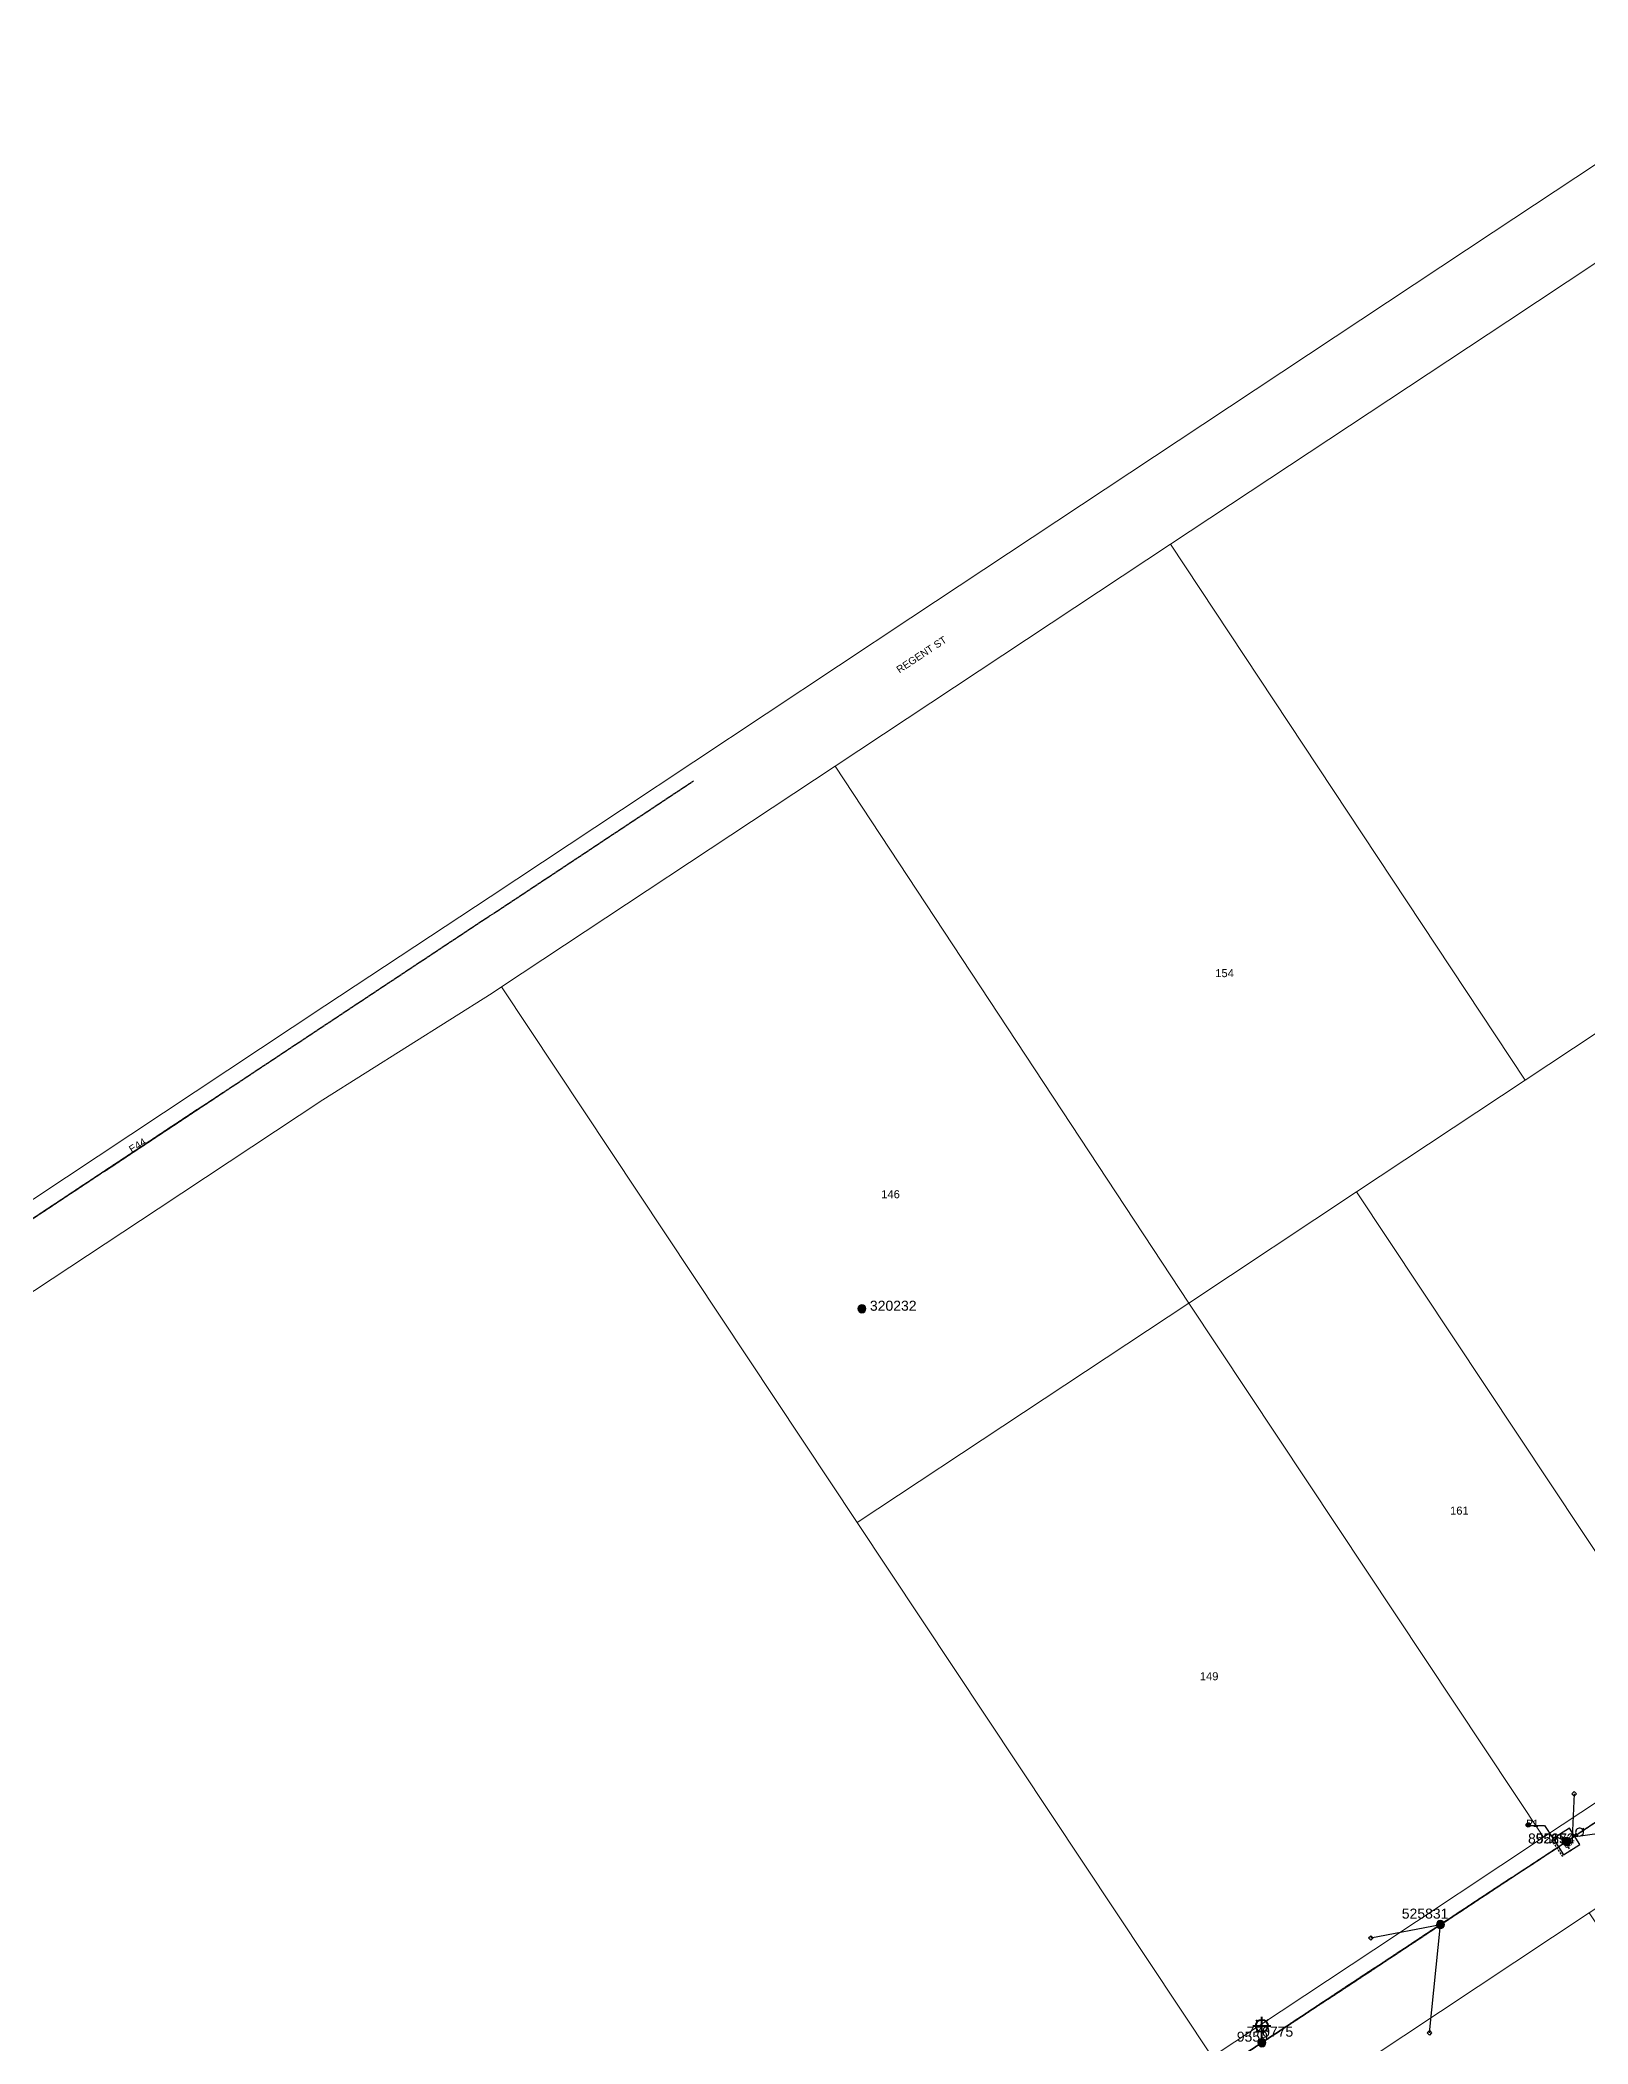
# Model space of a CAD drawing. Header units: metres. Extents: x 302064 to 305578, y 6265466 to 6271990.
# Drawn here: x 302998 to 303385, y 6271376 to 6271876 of the extents above; entities that cross this region are included whole.
import ezdxf
from ezdxf.enums import TextEntityAlignment as Align

# ---------------------------------------------------------------- set-up
doc = ezdxf.new("R2010")
doc.units = ezdxf.units.M
for name, pattern in [('Cable Exist OH', [1, 1, 0]), ('Cable Exist UG', [8.2, 4, -1.2, 1.8, -1.2]), ('DASHED', [0.75, 0.5, -0.25])]:
    doc.linetypes.add(name, pattern=pattern)
doc.layers.get('0').update_dxf_attribs({"color": 6})
for name, color, linetype in [('_User_LV_Exist', 7, 'Continuous'), ('Duct_SP_EXT', 7, 'Continuous'), ('Equip_SP_HV_EXT', 7, 'Continuous'), ('Equip_SP_LV_EXT', 7, 'Continuous'), ('Equip_SP_SL_EXT', 7, 'Continuous'), ('Mains_HV_EXT', 1, 'Continuous'), ('Mains_LV_EXT', 5, 'Continuous'), ('Mains_SL_EXT', 3, 'Continuous'), ('Services_SP_EXT', 7, 'Continuous'), ('SupportsOH_SP_TR_HV_LV_SL_EXT', 7, 'Continuous'), ('Trench_SP_EXT', 7, 'Continuous')]:
    doc.layers.add(name, color=color, linetype=linetype)
doc.layers.add('Cadastre Land Parcels_SP_EXT', color=7, linetype='Continuous', lineweight=5)
doc.layers.add('Cadastre Roads_SP_EXT', color=9, linetype='Continuous', lineweight=5)
doc.layers.add('UNKNOWN_FEATURES', color=1, linetype='DASHED', plot=False)
doc.styles.add('iecARIAL', font='arial.ttf', dxfattribs={"height": 2})
doc.styles.add('POLE_LABEL', font='arial.ttf')
doc.styles.get("Standard").update_dxf_attribs({"font": 'arial.ttf'})
doc.linetypes.add('Cable E UG', pattern='A,6,-0.5,["E",Standard,S=1.7,R=0,X=0.5,Y=-1],-2.9', length=9.4)

# ---------------------------------------------------------------- blocks, each defined once
blk = doc.blocks.new('LV_OH_LINKS_OPEN_EXT')
for p, q in [((-0.17, 4.97), (-0.17, 5.46)), ((0.17, 4.97), (0.17, 5.46)), ((-0.17, 3), (-0.17, 2.5)), ((0.17, 3), (0.17, 2.5))]:
    blk.add_line(p, q)
blk.add_lwpolyline([(0, 2.99, 1), (0, 4.98, 1)], format="xyb", close=True)
at = {"flags": 9}
for tag, p in [('ACTUAL_STATUS', (0, 0)), ('CONSTRUCTED_VOLTAGE', (0, -0.2)), ('OPERATING_VOLTAGE', (0, -0.6)), ('ORIENTATION', (0, -0.8)), ('OWNED_BY', (0, -1)), ('STATE', (0, -1.2)), ('SWITCH_TYPE', (0, -1.4)), ('NO_PHASES', (0, -0.4)), ('USAGE', (0, -1.6)), ('LEGEND', (0, -1.8)), ('NOTES', (0, -2))]:
    blk.add_attdef(tag, text='', height=0.2, dxfattribs=at).set_placement(p, align=Align.MIDDLE_LEFT)
at = {"flags": 1}
blk.add_attdef('Z', (0, 0), '', height=0.2, dxfattribs=at)
blk = doc.blocks.new('SL_LANTERN_EXT')
at = {"lineweight": 40}
for p, q in [((-1.46, 5.68), (-1.06, 5.28)), ((0, 1.97), (0, 6.47)), ((1.46, 5.68), (1.06, 5.28)), ((-2.25, 4.22), (2.25, 4.22)), ((-1.46, 2.76), (-1.06, 3.16)), ((0, 0), (0, 2.72)), ((1.46, 2.76), (1.06, 3.16))]:
    blk.add_line(p, q, dxfattribs=at)
blk.add_circle((0, 4.22), 1.5, dxfattribs=at)
at = {"style": 'iecARIAL', "flags": 8}
blk.add_attdef('ASSET_NUM', (1.5, 1.5), '', height=2.5, dxfattribs=at)
for tag, p, height, flags in [('OPERATING_VOLTAGE', (0.98, -1.65), 0.2, 9), ('ORIENTATION', (0.98, -1.85), 0.2, 9), ('OWNED_BY', (0.98, -2.05), 0.2, 9), ('STATE', (0.98, -2.25), 0.2, 9), ('CONSTRUCTED_VOLTAGE', (0.98, -0.65), 0.2, 9), ('CONTROL_TYPE', (0.98, -0.85), 0.2, 9), ('LANTERN_PURPOSE', (0.98, -1.05), 0.2, 9), ('LANTERN_TYPE', (0.98, -1.25), 0.2, 9), ('NO_PHASES', (0.98, -1.45), 0.2, 9), ('USAGE', (0.98, -2.45), 0.2, 9), ('CEXIST', (0.98, -2.65), 0.2, 9), ('CNEW', (0.98, -2.85), 0.2, 9), ('CNUMBER', (0.98, -3.05), 0.2, 9), ('CREMOVE', (0.98, -3.25), 0.2, 9), ('CREPLACE', (0.98, -3.45), 0.2, 9), ('LKINGHEIGHT', (0.98, -3.65), 0.2, 9), ('LBRACKET', (0.98, -3.85), 0.2, 9), ('LBRACKETVOCAB', (0.98, -4.05), 0.2, 9), ('LCATEGORY', (0.98, -4.25), 0.2, 9), ('LCHARGE1', (0.98, -4.45), 0.2, 9), ('LCHARGE1PERCENT', (0.98, -4.65), 0.2, 9), ('LCHARGE2', (0.98, -4.85), 0.2, 9), ('LCHARGE2PERCENT', (0.98, -5.05), 0.2, 9), ('LNUMBER', (2.18, -3.25), 2.5, 8), ('STREETNAME', (0.98, -9.25), 0.2, 9), ('SUBURB', (0.98, -9.45), 0.2, 1), ('LCHARGE3', (0.98, -5.25), 0.2, 9), ('LCHARGE3PERCENT', (0.98, -5.45), 0.2, 9), ('LEXIST', (0.98, -5.65), 0.2, 9), ('LLAMP', (0.98, -5.85), 0.2, 9), ('LLAMPVOCAB', (0.98, -6.05), 0.2, 9), ('LMAST', (0.98, -6.25), 0.2, 9), ('LMASTVOCAB', (0.98, -6.45), 0.2, 9), ('LNEW', (0.98, -6.65), 0.2, 9), ('LANTNUMBER', (0.98, -6.85), 0.2, 9), ('LOUTREACH', (0.98, -7.25), 0.2, 9), ('LOUTREACHVOCAB', (0.98, -7.45), 0.2, 9), ('LRATECODE', (0.98, -7.65), 0.2, 9), ('LREMOVE', (0.98, -7.85), 0.2, 9), ('LREPLACE', (0.98, -8.05), 0.2, 9), ('LTYPE', (0.98, -8.25), 0.2, 9), ('LTYPEVOCAB', (0.98, -8.45), 0.2, 9), ('LEGEND', (0.98, -8.65), 0.2, 9), ('LOCATION', (0.98, -8.85), 0.2, 9), ('NOTES', (0.98, -9.05), 0.2, 9)]:
    blk.add_attdef(tag, p, '', height=height, dxfattribs=dict(flags=flags))
blk = doc.blocks.new('CCP_EXT')
blk.add_wipeout([(0, 0.57), (0.57, 0), (0, -0.57), (-0.57, 0)])
blk.add_lwpolyline([(-0.57, 0), (0, 0.57), (0.57, 0), (0, -0.57), (-0.57, 0)])
at = {"flags": 1}
blk.add_attdef('Z', (0, 0), '', height=0.2, dxfattribs=at)
at = {"flags": 9}
for tag, p in [('CCP_TYPE', (0, 0)), ('CONSTRUCTED_VOLTAGE', (0, -0.2)), ('OPERATING_VOLTAGE', (0, -0.6)), ('ORIENTATION', (0, -0.8)), ('OWNED_BY', (0, -1)), ('STATE', (0, -1.8)), ('NO_PHASES', (0, -0.4)), ('USAGE', (0, -1.2)), ('LEGEND', (0, -1.4)), ('LIFE_SUPPORT', (0, -1.6)), ('NOTES', (0, -2))]:
    blk.add_attdef(tag, text='', height=0.2, dxfattribs=at).set_placement(p, align=Align.MIDDLE_LEFT)
blk = doc.blocks.new('POLE_EXT')
blk.add_hatch(color=256).paths.add_polyline_path([(-1, 0, 1), (1, 0, 1)])
blk.add_lwpolyline([(-1, 0, 1), (1, 0, 1)], format="xyb", close=True)
for tag, height, flags, p in [('pNumber', 2.5, 8, (-17.84, 2.07)), ('OWNED_BY', 0.2, 9, (1.35, -0.4)), ('SPECIAL_USE', 0.2, 9, (1.35, -0.8)), ('STATE', 0.2, 9, (1.35, -1)), ('cLV', 0.2, 9, (1.35, -1.4)), ('hDepth', 0.2, 9, (1.35, -1.6)), ('hDia', 0.2, 9, (1.35, -1.8)), ('cHV', 0.2, 9, (1.35, -2)), ('cLinedev', 0.2, 9, (1.35, -3.4)), ('pExisting', 0.2, 9, (1.35, -3.8)), ('pFooting', 0.2, 9, (1.35, -4.4)), ('pNew', 0.2, 9, (1.35, -4.6)), ('pRelocate', 0.2, 9, (1.35, -5)), ('PARENT', 0.2, 9, (1.35, -0.6)), ('USAGE', 0.2, 9, (1.35, -1.2)), ('LBRACKET', 0.2, 9, (1.35, -2.2)), ('LExisting', 0.2, 9, (1.35, -2.4)), ('LANTNUMBER', 0.2, 9, (1.35, -2.6)), ('LOther', 0.2, 9, (1.35, -2.8)), ('LRemove', 0.2, 9, (1.35, -3)), ('LEGEND', 0.2, 9, (1.35, -3.2)), ('LOCATION', 0.2, 9, (1.35, -3.6)), ('PFNUMBER', 0.2, 9, (1.35, -4)), ('NEWPFNUMBER', 0.2, 9, (1.35, -4.2)), ('pRemove', 0.2, 9, (1.35, -5.2)), ('pReplace', 0.2, 9, (1.35, -5.4)), ('pStay', 0.2, 9, (1.35, -5.6)), ('pType', 0.2, 9, (1.35, -5.8)), ('cspan', 0.2, 9, (1.35, -6)), ('STREETNAME', 0.2, 9, (1.35, -6.2)), ('SUBURB', 0.2, 9, (1.35, -6.4)), ('OPERATED_BY', 0.2, 9, (1.36, -7.01)), ('NOTES', 0.2, 9, (1.35, -6.6)), ('MAINTAINED_BY', 0.2, 9, (1.36, -6.81))]:
    blk.add_attdef(tag, text='', height=height, dxfattribs=dict(flags=flags)).set_placement(p, align=Align.MIDDLE_LEFT)
at = {"style": 'POLE_LABEL'}
for tag, height, flags, p in [('STRUCTURE_PLANT_NUMBER', 0.2, 9, (1.35, 0.03)), ('ASSET_NUM', 2.5, 8, (2, 2)), ('STREET_CODE', 0.2, 9, (1.35, -0.2))]:
    blk.add_attdef(tag, text='', height=height, dxfattribs=dict(at, flags=flags)).set_placement(p, align=Align.MIDDLE_LEFT)
at = {"flags": 1}
blk.add_attdef('Z', (1.35, -7.33), '', height=0.2, dxfattribs=at)
blk = doc.blocks.new('HV_LOAD_BREAK_EXT')
blk.add_lwpolyline([(-2.4, -2.4), (2.4, -2.4), (2.4, 2.4), (-2.4, 2.4)], close=True)
at = {"insert": (-1.1, 0.99), "char_height": 2, "width": 2.9628, "attachment_point": 1}
blk.add_mtext('{\\Fisocp|c0;LB}', dxfattribs=at)
for tag, height, flags, p in [('STREET_CODE', 0.2, 9, (1.5, 0)), ('ASSET_NUM', 2.5, 8, (2, 2)), ('ACTUAL_STATUS', 0.2, 9, (1.5, -0.2)), ('CONSTRUCTED_VOLTAGE', 0.2, 9, (1.5, -0.4)), ('OPERATING_VOLTAGE', 0.2, 9, (1.5, -0.8)), ('ORIENTATION', 0.2, 9, (1.5, -1)), ('OWNED_BY', 0.2, 9, (1.5, -1.2)), ('OPERATED_BY', 0.2, 9, (1.5, -1.4)), ('STATE', 0.2, 9, (1.5, -1.8)), ('SWITCH_TYPE', 0.2, 9, (1.5, -2)), ('STREETNAME', 0.2, 9, (1.5, -2.8)), ('SUBURB', 0.2, 9, (1.5, -3)), ('Z', 0.2, 1, (1.5, -3.6)), ('NO_PHASES', 0.2, 9, (1.5, -0.6)), ('MAINTAINED_BY', 0.2, 9, (1.5, -1.6)), ('USAGE', 0.2, 9, (1.5, -2.2)), ('LEGEND', 0.2, 9, (1.5, -2.4)), ('LOCATION', 0.2, 9, (1.5, -2.6)), ('NOTES', 0.2, 9, (1.5, -3.2)), ('LABEL_ALIGNMENT', 0.2, 9, (1.5, -3.4))]:
    blk.add_attdef(tag, text='', height=height, dxfattribs=dict(flags=flags)).set_placement(p, align=Align.MIDDLE_LEFT)
blk = doc.blocks.new('CABLE_LARGE_EXT')
h = blk.add_hatch(color=256)
edge = h.paths.add_edge_path()
edge.add_arc((0, 0.55), 0.55, 0, 360)
blk.add_circle((0, 0.55), 0.55)
at = {"flags": 1}
blk.add_attdef('Z', (0, 0), '', height=0.2, dxfattribs=at)
at = {"flags": 9}
for tag, p in [('COND_CODE', (0, 0)), ('STATE', (0, -0.4)), ('XSECT_SIZE', (0, -0.6)), ('FB_REFERENCE', (0, -0.2)), ('NOTES', (0, -0.8))]:
    blk.add_attdef(tag, text='', height=0.2, dxfattribs=at).set_placement(p, align=Align.MIDDLE_LEFT)

msp = doc.modelspace()

# ---------------------------------------------------------------- linework, layer by layer
at = {"layer": '_User_LV_Exist', "linetype": 'Cable Exist OH'}
for points in [[(303043.67, 6271613.209), (302986.758, 6271575.501), (302933.244, 6271540.038), (302881.161, 6271505.518)], [(303379.483, 6271426.091), (303347.898, 6271405.329)], [(303303.382, 6271375.862), (303303.294, 6271375.804), (303257.858, 6271346.127)]]:
    msp.add_lwpolyline(points, dxfattribs=at)
at = {"layer": 'Cadastre Land Parcels_SP_EXT', "linetype": 'Continuous'}
for points in [[(303326.933, 6271588.469), (303369.104, 6271616.397), (303280.492, 6271750.366), (303196.659, 6271694.865), (303285.007, 6271560.696), (303326.933, 6271588.469)], [(303202.179, 6271505.86), (303243.735, 6271533.367), (303285.007, 6271560.696), (303196.659, 6271694.865), (303113.367, 6271639.704), (303202.179, 6271505.86)], [(303541.36, 6271538.262), (303453.126, 6271672.062), (303369.104, 6271616.397), (303326.933, 6271588.469), (303415.589, 6271454.93), (303457.766, 6271482.88), (303541.36, 6271538.262)], [(303415.589, 6271454.93), (303326.933, 6271588.469), (303285.007, 6271560.696), (303373.665, 6271427.154), (303415.589, 6271454.93)], [(303373.665, 6271427.154), (303285.007, 6271560.696), (303243.735, 6271533.367), (303202.179, 6271505.86), (303290.843, 6271372.288), (303331.229, 6271399.015), (303373.665, 6271427.154)], [(303505.398, 6271226.715), (303385.031, 6271408.289), (303301.62, 6271352.849), (303421.73, 6271171.618), (303505.398, 6271226.715)]]:
    msp.add_lwpolyline(points, close=True, dxfattribs=at)
msp.add_lwpolyline([(303290.843, 6271372.288), (303202.179, 6271505.86), (303202.179, 6271505.86), (303113.367, 6271639.704), (303110.961, 6271638.182), (303068.713, 6271611.454), (303027.54, 6271584.269), (302943.584, 6271528.829), (302862.197, 6271475.039), (302930.627, 6271371.712)], dxfattribs=at)
at = {"layer": 'Cadastre Roads_SP_EXT', "linetype": 'Continuous'}
msp.add_lwpolyline([(303433.575, 6271876.395), (303361.114, 6271828.363), (303288.56, 6271780.301), (303215.631, 6271731.959), (303143.284, 6271683.995), (303110.46, 6271662.263), (303069.223, 6271634.96), (302996.509, 6271586.755), (302924.176, 6271538.82), (302850.803, 6271490.187), (302856.112, 6271483.128), (302862.197, 6271475.039), (302943.584, 6271528.829), (303027.54, 6271584.269), (303068.713, 6271611.454), (303110.961, 6271638.182), (303113.367, 6271639.704), (303196.659, 6271694.865), (303280.492, 6271750.366), (303364.717, 6271806.127), (303446.805, 6271860.535)], dxfattribs=at)
at = {"layer": 'Duct_SP_EXT'}
msp.add_lwpolyline([(303370.44, 6271430.117), (303373.896, 6271430.117), (303375.948, 6271426.948)], dxfattribs=at)
at = {"layer": 'Mains_HV_EXT', "linetype": 'Cable Exist OH'}
msp.add_lwpolyline([(302834.283, 6271480.813), (302881.161, 6271505.518), (303161.288, 6271691.224)], dxfattribs=at)
at = {"layer": 'Mains_HV_EXT', "linetype": 'Cable E UG'}
for points in [[(303377.322, 6271427.044), (303375.322, 6271425.719)], [(303379.386, 6271426.105), (303377.322, 6271427.044)]]:
    msp.add_lwpolyline(points, dxfattribs=at)
at = {"layer": 'Mains_LV_EXT', "linetype": 'Cable Exist OH'}
for points in [[(303043.67, 6271613.209), (302986.758, 6271575.501), (302933.244, 6271540.038), (302881.161, 6271505.518)], [(303379.483, 6271426.091), (303347.898, 6271405.329)], [(303303.382, 6271375.862), (303303.294, 6271375.804), (303257.858, 6271346.127)]]:
    msp.add_lwpolyline(points, dxfattribs=at)
at = {"layer": 'Mains_SL_EXT', "linetype": 'Cable Exist OH'}
msp.add_lwpolyline([(303043.67, 6271613.209), (302986.758, 6271575.501), (302986.615, 6271575.406)], dxfattribs=at)
at = {"layer": 'Services_SP_EXT'}
msp.add_lwpolyline([(303428.84, 6271433.891), (303381.079, 6271427.188)], dxfattribs=at)
at = {"layer": 'Trench_SP_EXT', "linetype": 'Cable Exist UG'}
for points in [[(303377.741, 6271427.816), (303375.74, 6271426.49)], [(303379.453, 6271426.095), (303377.741, 6271427.816)]]:
    msp.add_lwpolyline(points, dxfattribs=at)
at = {"layer": 'UNKNOWN_FEATURES'}
for points in [[(303378.468, 6271422.34), (303375.735, 6271426.497)], [(303377.741, 6271427.816), (303380.473, 6271423.659)]]:
    msp.add_lwpolyline(points, dxfattribs=at)

# ---------------------------------------------------------------- block references
at = {"layer": 'Duct_SP_EXT'}
msp.add_blockref('CABLE_LARGE_EXT', (303369.836, 6271429.702), dxfattribs=at)
at = {"layer": 'Equip_SP_HV_EXT'}
ref = msp.add_blockref('HV_LOAD_BREAK_EXT', (303379.387, 6271426.105), dxfattribs=dict(at, rotation=302.7727807566093))
ref.add_attrib('ASSET_NUM', '92852', dxfattribs={"layer": '0', "height": 2.5}).set_placement((303381.387, 6271426.855), align=Align.MIDDLE_RIGHT)
at = {"layer": 'Equip_SP_LV_EXT', "rotation": 306.3501816649198}
msp.add_blockref('LV_OH_LINKS_OPEN_EXT', (303379.465, 6271426.095), dxfattribs=at)
at = {"layer": 'Equip_SP_SL_EXT'}
ref = msp.add_blockref('SL_LANTERN_EXT', (303303.294, 6271375.804), dxfattribs=at)
ref.add_attrib('ASSET_NUM', '9559', dxfattribs={"layer": '0', "height": 2.5, "rotation": 359.90443, "style": 'iecARIAL'}).set_placement((303304.794, 6271377.304), align=Align.MIDDLE_RIGHT)
at = {"layer": 'SupportsOH_SP_TR_HV_LV_SL_EXT'}
ref = msp.add_blockref('POLE_EXT', (303203.369, 6271559.272), dxfattribs=at)
ref.add_attrib('ASSET_NUM', '320232', dxfattribs={"layer": '0', "height": 2.5, "style": 'POLE_LABEL'}).set_placement((303205.369, 6271560.022), align=Align.MIDDLE_LEFT)
ref = msp.add_blockref('POLE_EXT', (303379.436, 6271426.106), dxfattribs=at)
ref.add_attrib('ASSET_NUM', '855174', dxfattribs={"layer": '0', "height": 2.5, "rotation": 359.98854, "style": 'POLE_LABEL'}).set_placement((303381.436, 6271426.856), align=Align.MIDDLE_RIGHT)
ref = msp.add_blockref('POLE_EXT', (303347.898, 6271405.329), dxfattribs=at)
ref.add_attrib('ASSET_NUM', '525831', dxfattribs={"layer": '0', "height": 2.5, "rotation": 0.00764, "style": 'POLE_LABEL'}).set_placement((303349.898, 6271406.079), align=Align.BOTTOM_RIGHT)
ref = msp.add_blockref('POLE_EXT', (303303.294, 6271375.804), dxfattribs=at)
ref.add_attrib('ASSET_NUM', '770775', dxfattribs={"layer": '0', "height": 2.5, "style": 'POLE_LABEL'}).set_placement((303305.294, 6271376.554), align=Align.BOTTOM_CENTER)

# ---------------------------------------------------------------- texts
at = {"layer": 'Cadastre Land Parcels_SP_EXT'}
for s, p in [('154', (303291.639, 6271642.159)), ('146', (303208.189, 6271586.898)), ('161', (303350.299, 6271507.812)), ('149', (303287.776, 6271466.397))]:
    msp.add_text(s, height=2, dxfattribs=at).set_placement(p)
at = {"layer": 'Cadastre Roads_SP_EXT'}
msp.add_text('REGENT ST', height=1.8, rotation=33.52617, dxfattribs=at).set_placement((303212.746, 6271718.062))
at = {"layer": 'Duct_SP_EXT'}
msp.add_text('P1', height=1.8, dxfattribs=at).set_placement((303369.308, 6271429.74))
at = {"layer": 'Mains_LV_EXT'}
msp.add_text('E44', height=1.8, rotation=32.28809, dxfattribs=at).set_placement((303020.958, 6271598.161))

# ---------------------------------------------------------------- next in the draw order: block references
at = {"layer": 'Services_SP_EXT'}
for p in [(303381.322, 6271438), (303330.493, 6271401.991), (303345.132, 6271378.286)]:
    msp.add_blockref('CCP_EXT', p, dxfattribs=at)

# ---------------------------------------------------------------- next in the draw order: block references
for p in [(303381.322, 6271438), (303330.493, 6271401.991), (303345.132, 6271378.286)]:
    msp.add_blockref('CCP_EXT', p, dxfattribs=at)

# ---------------------------------------------------------------- next in the draw order: linework, layer by layer
at = {"layer": '_User_LV_Exist', "linetype": 'Cable Exist OH'}
for points in [[(303422.657, 6271454.919), (303379.532, 6271426.136)], [(303347.898, 6271405.329), (303303.382, 6271375.862)]]:
    msp.add_lwpolyline(points, dxfattribs=at)
at = {"layer": 'Cadastre Roads_SP_EXT', "linetype": 'Continuous'}
msp.add_lwpolyline([(303119.257, 6271235.087), (303131.131, 6271243.01), (303214.963, 6271298.922), (303301.62, 6271352.849), (303385.031, 6271408.289), (303469.781, 6271464.564), (303489.782, 6271477.852), (303478.108, 6271496.357), (303457.766, 6271482.88), (303415.589, 6271454.93), (303373.665, 6271427.154), (303331.229, 6271399.015), (303290.843, 6271372.288), (303209.233, 6271319.178), (303188.004, 6271305.378), (303162.446, 6271287.794), (303120.563, 6271260.067), (303118.781, 6271258.89), (303036.596, 6271204.61), (303041.655, 6271196.28), (303047.262, 6271187.046), (303119.257, 6271235.087)], close=True, dxfattribs=at)
at = {"layer": 'Mains_HV_EXT', "linetype": 'Cable Exist OH'}
for points in [[(303379.387, 6271426.105), (303473.889, 6271488.867)], [(303164.163, 6271284.217), (303205.94, 6271312.347), (303303.294, 6271375.804), (303379.387, 6271426.105)]]:
    msp.add_lwpolyline(points, dxfattribs=at)
at = {"layer": 'Mains_LV_EXT', "linetype": 'Cable Exist OH'}
for points in [[(303422.657, 6271454.919), (303379.532, 6271426.136)], [(303347.898, 6271405.329), (303303.382, 6271375.862)]]:
    msp.add_lwpolyline(points, dxfattribs=at)
at = {"layer": 'Services_SP_EXT'}
for points in [[(303381.322, 6271438), (303380.832, 6271427.019)], [(303330.493, 6271401.991), (303347.898, 6271405.329)], [(303345.132, 6271378.286), (303347.898, 6271405.329)]]:
    msp.add_lwpolyline(points, dxfattribs=at)

doc.saveas('drawing.dxf')
